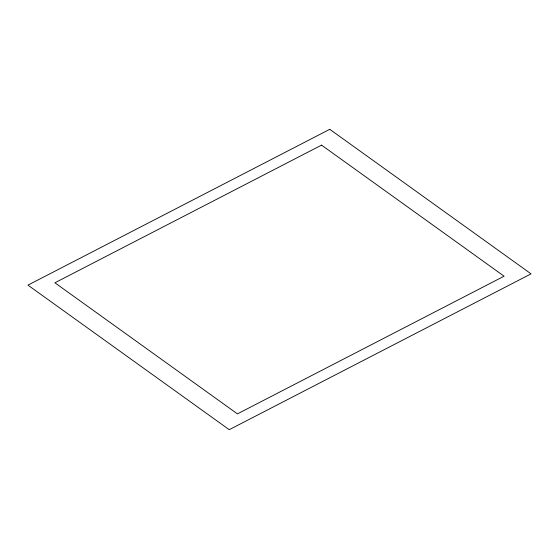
<?xml version="1.0" encoding="UTF-8"?>
<svg xmlns="http://www.w3.org/2000/svg" width="559" height="559" viewBox="0 0 559 559"><rect width="100%" height="100%" fill="white"/><g stroke="black" fill="none" stroke-linecap="round" stroke-linejoin="round"><path stroke-width="0.84" d="M329.761 129.311L27.95 285.139L229.239 429.689L531.05 273.861L329.761 129.311M321.558 145.123L54.908 282.798L237.442 413.877L504.092 276.202L321.558 145.123"/></g></svg>
